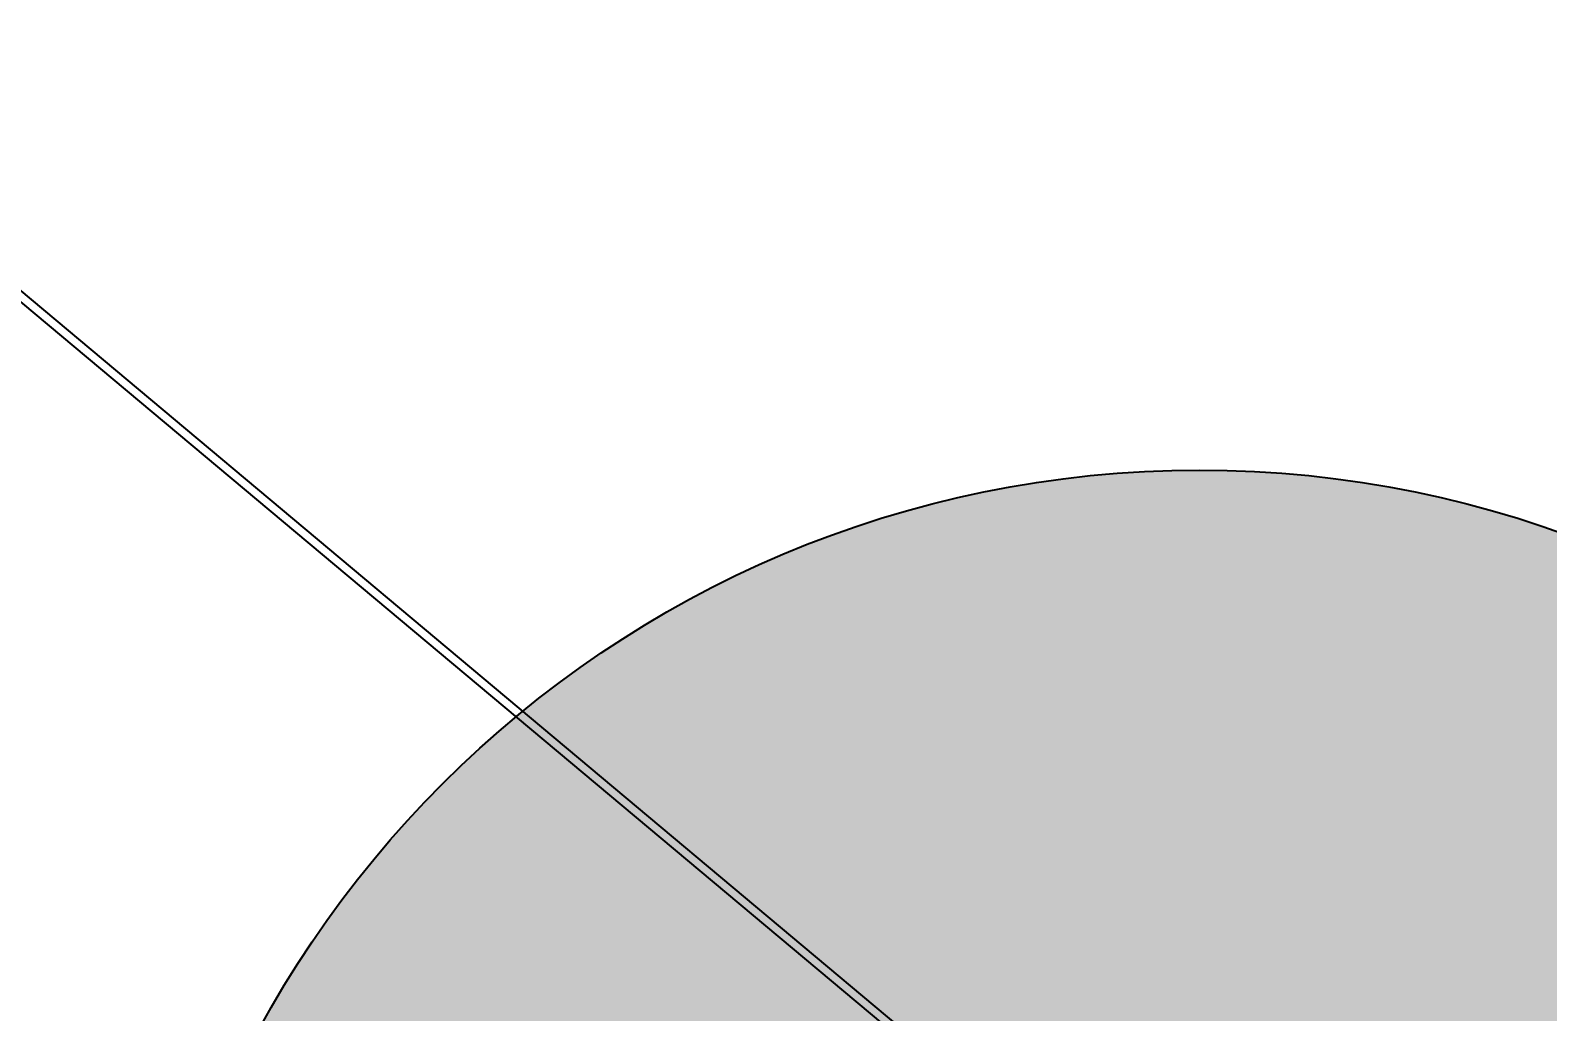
# Model space of a CAD drawing. Extents: x 383425 to 391668, y 6055101 to 6059545.
# Drawn here: x 387842.38 to 387857.97, y 6058087.81 to 6058097.9 of the extents above; entities that cross this region are included whole.
import ezdxf
from ezdxf.enums import TextEntityAlignment as Align

# ---------------------------------------------------------------- set-up
doc = ezdxf.new("R2010")
doc.units = 0
doc.header["$LTSCALE"] = 5
doc.header["$PDMODE"] = 35
doc.header["$PDSIZE"] = 20
doc.layers.get('Defpoints').update_dxf_attribs({"color": 9})
for name, color, linetype in [('AS-UNDERLAY-H', 141, 'Continuous'), ('CG-NOTES', 7, 'Continuous'), ('F-RW', 190, 'Continuous')]:
    doc.layers.add(name, color=color, linetype=linetype)
doc.layers.add('F-AR-T', color=190, linetype='Continuous', lineweight=9)
doc.styles.add('80CG', font='ARIALN.TTF', dxfattribs={"height": 10})
doc.styles.add('80L', font='ARIALN.TTF', dxfattribs={"height": 10})
doc.dimstyles.new('Compass 5 000', dxfattribs={"dimscale": 5, "dimtxt": 9, "dimasz": 2, "dimexe": 0.2, "dimexo": 0.0625, "dimgap": 0.5, "dimtad": 0, "dimtih": 1, "dimtoh": 1, "dimzin": 0, "dimdsep": 46, "dimtxsty": '80CG', "dimcen": 0.1, "dimse1": 1, "dimse2": 1, "dimclrd": 256, "dimclrt": 256, "dimaunit": 1, "dimadec": 4, "dimazin": 0, "dimtfac": 0.06, "dimtofl": 0, "dimtmove": 0, "dimatfit": 1, "dimfxl": 0.2, "dimtolj": 1, "dimtzin": 0, "dimlwd": -1, "dimarcsym": 0})

# ---------------------------------------------------------------- blocks, each defined once
blk = doc.blocks.new('*D52')
at = {"layer": 'Defpoints', "color": 0, "transparency": 16777216}
for p in [(387802.157, 6058109.318), (387807.047, 6058105.222), (387774.058, 6058075.772)]:
    blk.add_point(p, dxfattribs=at)
at = {"layer": 'F-AR-T', "transparency": 16777216}
for p, q in [((387813.468, 6058112.888), (387860.164, 6058168.635)), ((387860.164, 6058168.635), (387870.164, 6058168.635)), ((387772.527, 6058064.01), (387766.106, 6058056.344))]:
    blk.add_line(p, q, dxfattribs=at)
for points in [[(387812.191, 6058113.958), (387814.746, 6058111.817), (387807.047, 6058105.222)], [(387771.249, 6058065.08), (387773.805, 6058062.94), (387778.948, 6058071.676)]]:
    blk.add_solid(points, dxfattribs=at)
at = {"layer": 'F-AR-T', "transparency": 16777216, "insert": (387909.912, 6058168.635), "char_height": 10, "attachment_point": 5, "style": '80CG'}
blk.add_mtext('\\A1;Weyerhaeuser\\P45.72 A/R \\PDLO 4508', dxfattribs=at)
blk = doc.blocks.new('*U113')
at = {"layer": 'AS-UNDERLAY-H'}
h = blk.add_hatch(color=256, dxfattribs=at)
h.dxf.hatch_style = 1
edge = h.paths.add_edge_path()
edge.add_arc((0, 0), 11, 0, 360)
at = {"layer": 'CG-NOTES', "color": 182}
blk.add_circle((0, 0), 11, dxfattribs=at)
at = {"color": 182, "style": '80L'}
blk.add_attdef('#', text='', height=10, dxfattribs=at).set_placement((0, 0), align=Align.MIDDLE_CENTER)

msp = doc.modelspace()

# ---------------------------------------------------------------- linework, layer by layer
at = {"layer": 'F-RW', "flags": 128}
for points in [[(388208.529, 6057776.459), (388149.06, 6057826.087), (388141.433, 6057832.452), (388127.54, 6057854.895), (388125.813, 6057857.685), (387520.751, 6058364.342), (387499.596, 6058382.309), (387537.93, 6058428.713), (387582.596, 6058481.936), (387624.296, 6058531.611), (387624.317, 6058532.177), (387631.895, 6058729.99), (387617.423, 6058744.049), (387589.783, 6058770.902), (387412.534, 6058943.1), (387414.656, 6058988.416), (387599.378, 6059156.596), (387701.401, 6059249.482)], [(387483.823, 6058395.522), (388106.264, 6057874.062), (388124.32, 6057865.471), (388146.744, 6057846.719), (388152.127, 6057853.169), (388207.703, 6057919.763), (388233.483, 6057943.691), (388248.593, 6057944.148), (388293.319, 6057985.603), (388371.996, 6058007.865), (388402.381, 6058016.464), (388473.214, 6058036.506)]]:
    msp.add_lwpolyline(points, dxfattribs=at)

# ---------------------------------------------------------------- block references
at = {"layer": 'CG-NOTES'}
msp.add_blockref('*U113', (387854.396, 6058082.377), dxfattribs=at)

# ---------------------------------------------------------------- dimensions: what is measured, and where the dimension line sits
at = {"layer": 'F-AR-T'}
dim = msp.add_linear_dim(base=(387807.047, 6058105.222), p1=(387774.058, 6058075.772), p2=(387802.157, 6058109.318), angle=50.0494, text='Weyerhaeuser\\P45.72 A/R \\PDLO 4508', dimstyle='Compass 5 000', dxfattribs=at)
dim.commit()
dim.dimension.update_dxf_attribs({"geometry": '*D52', "text_midpoint": (387909.912, 6058168.635), "dimtype": 161})

doc.saveas('drawing.dxf')
